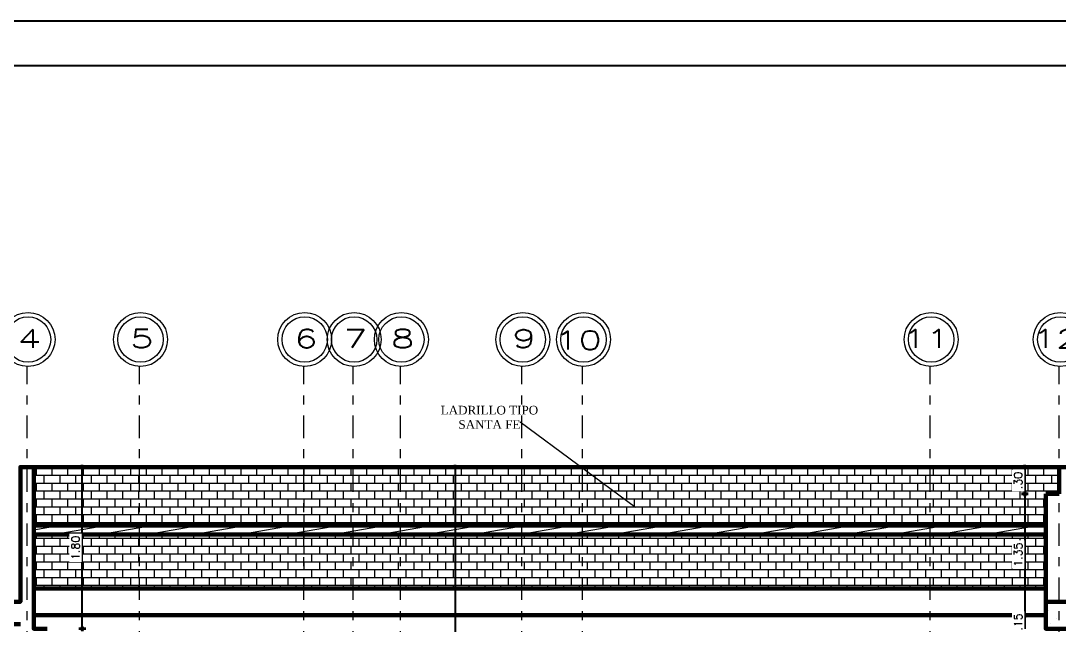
# Model space of a CAD drawing. Header units: metres. Extents: x -50 to 76, y -61 to 14.
# Drawn here: x 23.54 to 35.08, y -32.56 to -25.83 of the extents above; entities that cross this region are included whole.
import ezdxf

# ---------------------------------------------------------------- set-up
doc = ezdxf.new("R2010")
doc.units = ezdxf.units.M
doc.header["$MEASUREMENT"] = 0
doc.linetypes.add('CENTERX2', pattern=[4, 2.5, -0.5, 0.5, -0.5])
doc.linetypes.add('DASHDOT2', pattern=[0.5, 0.25, -0.125, 0, -0.125])
for name, color, linetype, lineweight in [('1 ACHURADO PLACAS', 45, 'Continuous', 15), ('1 CALCAS', 255, 'Continuous', 60), ('1 NIVELES', 145, 'Continuous', 18), ('_TXT1', 7, 'Continuous', 0), ('achurados', 251, 'Continuous', 0), ('COTAS', 251, 'Continuous', 35), ('EJES', 251, 'CENTERX2', 0), ('F-PLANO 3', 81, 'Continuous', 20)]:
    doc.layers.add(name, color=color, linetype=linetype, lineweight=lineweight)
doc.layers.add('TEXT', color=4, linetype='Continuous')
doc.styles.add('ARIAL', font='CENTURY.TTF')
doc.styles.add('cotas', font='romans.shx')
doc.styles.add('ROMANS', font='romans', dxfattribs={"width": 0.7})
doc.dimstyles.new('COT-50', dxfattribs={"dimscale": 0.5, "dimtxt": 0.18, "dimasz": 0.05, "dimexe": 0.08, "dimexo": 0.1, "dimgap": 0.06, "dimtad": 1, "dimzin": 4, "dimdsep": 46, "dimtxsty": 'cotas', "dimblk1": 'COTA', "dimblk2": 'COTA', "dimsah": 1, "dimcen": 0.09, "dimse1": 1, "dimse2": 1, "dimclrd": 256, "dimclre": 253, "dimclrt": 14, "dimadec": 0, "dimazin": 0, "dimtfac": 1, "dimtix": 1, "dimtmove": 0, "dimatfit": 3, "dimldrblk": 'COTA', "dimfxl": 1, "dimtfill": 1, "dimtfillclr": 256, "dimtolj": 1, "dimtzin": 12, "dimarcsym": 0})

# ---------------------------------------------------------------- blocks, each defined once
blk = doc.blocks.new('FORMATO')
for p, q in [((-116.387, -6.272), (-56.387, -6.272)), ((-115.887, -6.772), (-56.887, -6.772))]:
    blk.add_line(p, q)
blk = doc.blocks.new('COTA')
for p, q in [((-1, 0), (1, 0)), ((0, 1.5), (0, -1.5))]:
    blk.add_line(p, q)
blk.add_circle((0, 0), 0.5)
blk = doc.blocks.new('*D771')
at = {"layer": 'COTAS', "lineweight": -2, "transparency": 16777216}
blk.add_line((24.223, -32.571), (24.223, -30.821), dxfattribs=at)
at = {"layer": 'Defpoints', "color": 0, "transparency": 16777216}
for p in [(23.684, -30.796), (24.223, -30.796), (23.834, -32.596)]:
    blk.add_point(p, dxfattribs=at)
at = {"layer": 'COTAS', "lineweight": -2, "transparency": 16777216, "xscale": 0.025, "yscale": 0.025, "zscale": 0.025}
for p, rotation in [((24.223, -30.796), 90), ((24.223, -32.596), 270)]:
    blk.add_blockref('COTA', p, dxfattribs=dict(at, rotation=rotation))
at = {"layer": 'COTAS', "color": 14, "transparency": 16777216, "insert": (24.148, -31.696), "char_height": 0.09, "attachment_point": 5, "rotation": 90, "style": 'cotas', "bg_fill": 3, "box_fill_scale": 1.25, "bg_fill_color": 256, "bg_fill_true_color": 13158600, "bg_fill_transparency": 0}
blk.add_mtext('\\A1;1.80', dxfattribs=at)
blk = doc.blocks.new('*D773')
at = {"layer": 'COTAS', "lineweight": -2, "transparency": 16777216}
blk.add_line((28.368, -30.821), (28.368, -38.771), dxfattribs=at)
at = {"layer": 'Defpoints', "color": 0, "transparency": 16777216}
for p in [(23.534, -30.796), (23.534, -38.796), (28.368, -38.796)]:
    blk.add_point(p, dxfattribs=at)
at = {"layer": 'COTAS', "lineweight": -2, "transparency": 16777216, "xscale": 0.025, "yscale": 0.025, "zscale": 0.025}
for p, rotation in [((28.368, -30.796), 90), ((28.368, -38.796), 270)]:
    blk.add_blockref('COTA', p, dxfattribs=dict(at, rotation=rotation))
at = {"layer": 'COTAS', "color": 14, "transparency": 16777216, "insert": (28.293, -34.796), "char_height": 0.09, "attachment_point": 5, "rotation": 90, "style": 'cotas', "bg_fill": 3, "box_fill_scale": 1.25, "bg_fill_color": 256, "bg_fill_true_color": 13158600, "bg_fill_transparency": 0}
blk.add_mtext('\\A1;8.00', dxfattribs=at)
blk = doc.blocks.new('*D774')
at = {"layer": 'COTAS', "lineweight": -2, "transparency": 16777216}
blk.add_line((34.702, -30.821), (34.702, -31.071), dxfattribs=at)
at = {"layer": 'Defpoints', "color": 0, "transparency": 16777216}
for p in [(35.084, -30.796), (34.934, -31.096)]:
    blk.add_point(p, dxfattribs=at)
at = {"layer": 'COTAS', "lineweight": -2, "transparency": 16777216, "xscale": 0.025, "yscale": 0.025, "zscale": 0.025}
for p, rotation in [((34.702, -30.796), 90), ((34.702, -31.096), 270)]:
    blk.add_blockref('COTA', p, dxfattribs=dict(at, rotation=rotation))
at = {"layer": 'COTAS', "color": 14, "transparency": 16777216, "insert": (34.627, -30.946), "char_height": 0.09, "attachment_point": 5, "rotation": 90, "style": 'cotas', "bg_fill": 3, "box_fill_scale": 1.25, "bg_fill_color": 256, "bg_fill_true_color": 13158600, "bg_fill_transparency": 0}
blk.add_mtext('\\A1;.30', dxfattribs=at)
at = {"layer": 'Defpoints', "color": 0, "transparency": 16777216}
blk.add_point((34.702, -31.096), dxfattribs=at)
blk = doc.blocks.new('*D775')
at = {"layer": 'COTAS', "lineweight": -2, "transparency": 16777216}
blk.add_line((34.702, -31.121), (34.702, -32.421), dxfattribs=at)
at = {"layer": 'Defpoints', "color": 0, "transparency": 16777216}
for p in [(34.934, -31.096), (34.702, -32.446), (34.934, -32.446)]:
    blk.add_point(p, dxfattribs=at)
at = {"layer": 'COTAS', "lineweight": -2, "transparency": 16777216, "xscale": 0.025, "yscale": 0.025, "zscale": 0.025}
for p, rotation in [((34.702, -31.096), 90), ((34.702, -32.446), 270)]:
    blk.add_blockref('COTA', p, dxfattribs=dict(at, rotation=rotation))
at = {"layer": 'COTAS', "color": 14, "transparency": 16777216, "insert": (34.627, -31.771), "char_height": 0.09, "attachment_point": 5, "rotation": 90, "style": 'cotas', "bg_fill": 3, "box_fill_scale": 1.25, "bg_fill_color": 256, "bg_fill_true_color": 13158600, "bg_fill_transparency": 0}
blk.add_mtext('\\A1;1.35', dxfattribs=at)
blk = doc.blocks.new('*D776')
at = {"layer": 'COTAS', "lineweight": -2, "transparency": 16777216}
blk.add_line((34.702, -32.446), (34.702, -32.596), dxfattribs=at)
at = {"layer": 'Defpoints', "color": 0, "transparency": 16777216}
for p in [(34.934, -32.446), (34.934, -32.596)]:
    blk.add_point(p, dxfattribs=at)
at = {"layer": 'COTAS', "color": 14, "transparency": 16777216, "insert": (34.627, -32.521), "char_height": 0.09, "attachment_point": 5, "rotation": 90, "style": 'cotas', "bg_fill": 3, "box_fill_scale": 1.25, "bg_fill_color": 256, "bg_fill_true_color": 13158600, "bg_fill_transparency": 0}
blk.add_mtext('\\A1;.15', dxfattribs=at)
at = {"layer": 'Defpoints', "color": 0, "transparency": 16777216}
blk.add_point((34.702, -32.596), dxfattribs=at)

msp = doc.modelspace()

# ---------------------------------------------------------------- hatches: boundary and pattern name
at = {"layer": '1 ACHURADO PLACAS'}
h = msp.add_hatch(dxfattribs=at)
h.set_pattern_fill('BRICK', color=256, scale=0.35)
h.paths.add_polyline_path([(24.859, -31.548), (23.684, -31.548), (23.684, -32.146), (24.859, -32.146)])
h.paths.add_polyline_path([(24.859, -30.796), (23.684, -30.796), (23.684, -31.447), (24.859, -31.447)])
h.paths.add_polyline_path([(26.684, -30.796), (24.859, -30.796), (24.859, -31.447), (26.684, -31.447)])
h.paths.add_polyline_path([(26.684, -31.548), (24.859, -31.548), (24.859, -32.146), (26.684, -32.146)])
h.paths.add_polyline_path([(27.234, -30.796), (26.684, -30.796), (26.684, -31.447), (27.234, -31.447)])
h.paths.add_polyline_path([(27.234, -31.548), (26.684, -31.548), (26.684, -32.146), (27.234, -32.146)])
h.paths.add_polyline_path([(27.759, -30.796), (27.234, -30.796), (27.234, -31.447), (27.759, -31.447)])
h.paths.add_polyline_path([(27.759, -31.548), (27.234, -31.548), (27.234, -32.146), (27.759, -32.146)])
h.paths.add_polyline_path([(29.109, -30.796), (27.759, -30.796), (27.759, -31.447), (29.109, -31.447)])
h.paths.add_polyline_path([(29.109, -31.548), (27.759, -31.548), (27.759, -32.146), (29.109, -32.146)])
h.paths.add_polyline_path([(29.784, -30.796), (29.109, -30.796), (29.109, -31.447), (29.784, -31.447)])
h.paths.add_polyline_path([(29.784, -31.548), (29.109, -31.548), (29.109, -32.146), (29.784, -32.146)])
h.paths.add_polyline_path([(33.649, -30.796), (29.784, -30.796), (29.784, -31.447), (33.649, -31.447)])
h.paths.add_polyline_path([(33.649, -31.548), (29.784, -31.548), (29.784, -32.146), (33.649, -32.146)])
h.paths.add_polyline_path([(35.084, -30.796), (33.649, -30.796), (33.649, -31.447), (34.934, -31.447), (34.934, -31.096), (35.084, -31.096)])
h.paths.add_polyline_path([(34.934, -31.548), (33.649, -31.548), (33.649, -32.146), (34.934, -32.146)])
h.paths.add_polyline_path([(34.694, -31.925), (34.694, -31.618), (34.559, -31.618), (34.559, -31.925)], flags=24)
at = {"layer": '1 CALCAS', "linetype": 'Continuous', "lineweight": 13, "true_color": 0xbf927d}
h = msp.add_hatch(dxfattribs=at)
h.set_pattern_fill('MADERA', color=33, style=0, pattern_type=2)
h.set_pattern_definition([(10, (27.88381, -38.79632), (-0.0156283, 0.0886327), [])])
h.paths.add_polyline_path([(23.684, -31.548), (34.934, -31.548), (34.934, -31.447), (23.684, -31.447)])

# ---------------------------------------------------------------- linework, layer by layer
at = {"layer": '1 ACHURADO PLACAS'}
for p, q in [((34.965, -32.394), (34.965, -32.394)), ((34.987, -32.542), (34.987, -32.542)), ((35.05, -32.478), (35.05, -32.478))]:
    msp.add_line(p, q, dxfattribs=at)
at = {"layer": '1 CALCAS'}
for p, q in [((23.684, -30.796), (35.084, -30.796)), ((35.084, -31.096), (35.084, -30.796)), ((35.084, -30.796), (35.234, -30.796)), ((34.934, -32.296), (34.934, -31.096)), ((34.934, -31.096), (35.084, -31.096)), ((23.684, -31.447), (34.934, -31.447)), ((23.684, -31.548), (34.934, -31.548)), ((23.684, -32.146), (34.934, -32.146)), ((34.934, -32.446), (23.684, -32.446))]:
    msp.add_line(p, q, dxfattribs=at)
msp.add_lwpolyline([(23.834, -32.596), (23.684, -32.596), (23.684, -30.796), (23.534, -30.796), (23.534, -32.296), (23.384, -32.296), (23.384, -32.546), (23.534, -32.546)], dxfattribs=at)
msp.add_lwpolyline([(34.934, -32.296), (40.434, -32.296), (40.434, -32.596), (34.934, -32.596)], close=True, dxfattribs=at)
at = {"layer": '1 NIVELES'}
msp.add_line((29.092, -30.294), (30.373, -31.242), dxfattribs=at)
at = {"layer": 'achurados', "color": 251, "linetype": 'ByBlock'}
for centre in [(23.62, -29.377), (24.87, -29.377), (26.695, -29.377), (27.245, -29.377), (27.77, -29.377), (29.12, -29.377), (29.795, -29.377), (33.66, -29.377), (35.095, -29.377)]:
    msp.add_circle(centre, 0.3, dxfattribs=at)
at = {"layer": 'EJES', "linetype": 'DASHDOT2'}
for p, q in [((23.609, -40.074), (23.609, -29.677)), ((24.859, -40.074), (24.859, -29.677)), ((26.684, -40.074), (26.684, -29.677)), ((27.234, -40.074), (27.234, -29.677)), ((27.759, -40.074), (27.759, -29.677)), ((29.109, -40.074), (29.109, -29.677)), ((29.784, -40.074), (29.784, -29.677)), ((29.784, -40.074), (29.784, -29.677)), ((33.649, -40.074), (33.649, -29.677)), ((33.649, -40.074), (33.649, -29.677)), ((35.084, -40.074), (35.084, -29.677))]:
    msp.add_line(p, q, dxfattribs=at)
at = {"layer": 'F-PLANO 3', "color": 1, "linetype": 'ByBlock'}
for centre in [(23.62, -29.377), (24.87, -29.377), (26.695, -29.377), (27.245, -29.377), (27.77, -29.377), (29.12, -29.377), (29.795, -29.377), (33.66, -29.377), (35.095, -29.377)]:
    msp.add_circle(centre, 0.252, dxfattribs=at)

# ---------------------------------------------------------------- block references
msp.add_blockref('FORMATO', (132.348, -19.558))

# ---------------------------------------------------------------- texts
at = {"layer": '_TXT1', "style": 'ROMANS', "width": 1.5}
for s, height, p in [('4', 0.204, (23.504, -29.47)), ('5', 0.204, (24.754, -29.47)), ('6', 0.204, (26.579, -29.47)), ('7', 0.204, (27.129, -29.47)), ('8', 0.204, (27.654, -29.47)), ('9', 0.204, (29.004, -29.47)), ('10', 0.2042, (29.475, -29.487)), ('11', 0.2042, (33.34, -29.47)), ('12', 0.2042, (34.785, -29.47))]:
    msp.add_text(s, height=height, dxfattribs=at).set_placement(p)
at = {"layer": 'TEXT', "insert": (28.749, -30.115), "char_height": 0.096, "width": 1.68138, "attachment_point": 2, "style": 'ARIAL'}
msp.add_mtext('LADRILLO TIPO \\PSANTA FE ', dxfattribs=at)

# ---------------------------------------------------------------- next in the draw order: dimensions: what is measured, and where the dimension line sits
at = {"layer": 'COTAS'}
for base, p1, p2, picture, middle in [((24.223, -30.796), (23.834, -32.596), (23.684, -30.796), '*D771', (24.148, -31.696)), ((34.702, -31.096), (35.084, -30.796), (34.934, -31.096), '*D774', (34.627, -30.946))]:
    dim = msp.add_linear_dim(base=base, p1=p1, p2=p2, angle=90, dimstyle='COT-50', dxfattribs=at)
    dim.commit()
    dim.dimension.update_dxf_attribs({"geometry": picture, "text_midpoint": middle})

# ---------------------------------------------------------------- next in the draw order: dimensions: what is measured, and where the dimension line sits
for base, p1, p2, picture, middle in [((28.368, -38.796), (23.534, -30.796), (23.534, -38.796), '*D773', (28.293, -34.796)), ((34.702, -32.446), (34.934, -31.096), (34.934, -32.446), '*D775', (34.627, -31.771))]:
    dim = msp.add_linear_dim(base=base, p1=p1, p2=p2, angle=90, dimstyle='COT-50', dxfattribs=at)
    dim.commit()
    dim.dimension.update_dxf_attribs({"geometry": picture, "text_midpoint": middle})

# ---------------------------------------------------------------- next in the draw order: dimensions: what is measured, and where the dimension line sits
dim = msp.add_linear_dim(base=(34.702, -32.596), p1=(34.934, -32.446), p2=(34.934, -32.596), angle=90, dimstyle='COT-50', dxfattribs=at)
dim.commit()
dim.dimension.update_dxf_attribs({"geometry": '*D776', "text_midpoint": (34.627, -32.521)})

doc.saveas('drawing.dxf')
